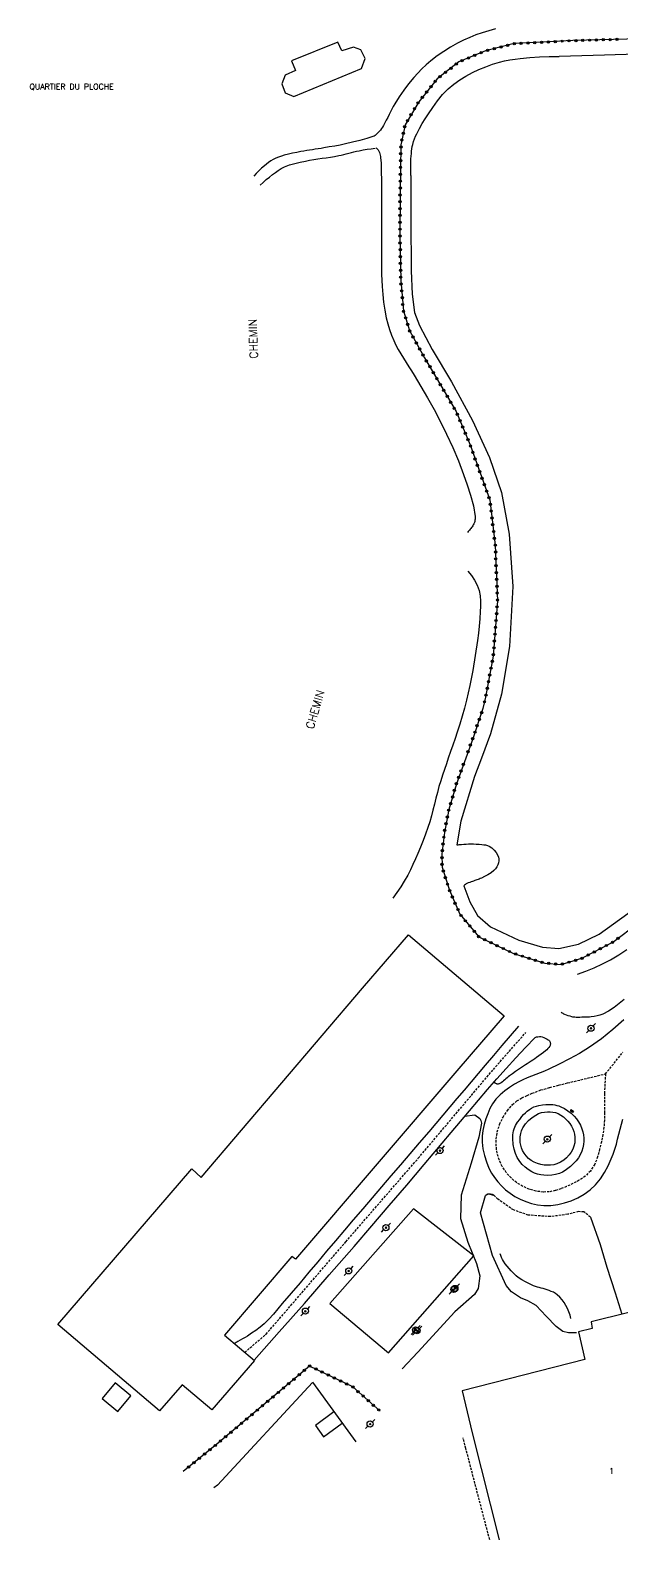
# Model space of a CAD drawing. Header units: millimetres. Extents: x 146000 to 147001, y 141999 to 143000.
# Drawn here: x 146645.9 to 146775.2, y 142000 to 142330.2 of the extents above; entities that cross this region are included whole.
import ezdxf
from ezdxf.enums import TextEntityAlignment as Align

# ---------------------------------------------------------------- set-up
doc = ezdxf.new("R2010")
doc.units = ezdxf.units.MM
doc.linetypes.add('DASHED', pattern=[0.75, 0.5, -0.25])
doc.layers.get('0').update_dxf_attribs({"linetype": 'CONTINUOUS'})
for name, color, linetype in [('W0001', 6, 'DASHED'), ('W0008', 7, 'CONTINUOUS'), ('W0014', 7, 'CONTINUOUS'), ('W0017', 7, 'CONTINUOUS'), ('W0071', 7, 'CONTINUOUS'), ('W0101', 7, 'CONTINUOUS'), ('W0104', 1, 'CONTINUOUS'), ('W0112', 1, 'DASHED'), ('W0300', 7, 'CONTINUOUS'), ('W0323', 7, 'CONTINUOUS'), ('W0333', 7, 'CONTINUOUS'), ('W0401', 7, 'CONTINUOUS'), ('W0473', 7, 'CONTINUOUS'), ('W0510', 5, 'CONTINUOUS'), ('W0515', 5, 'CONTINUOUS'), ('W0983', 7, 'CONTINUOUS'), ('W0989', 7, 'CONTINUOUS'), ('W0991', 7, 'CONTINUOUS')]:
    doc.layers.add(name, color=color, linetype=linetype)
doc.styles.get("Standard").update_dxf_attribs({"font": 'romans.shx', "width": 0.85})

# ---------------------------------------------------------------- blocks, each defined once
blk = doc.blocks.new('T473')
for p, q in [((-0.166667, 0.166667), (0.166667, -0.166667)), ((-0.166667, -0.166667), (0.166667, 0.166667)), ((0.500001, 0.500001), (1.000002, 1.000002)), ((-1.000002, -1.000002), (-0.500001, -0.500001))]:
    blk.add_line(p, q)
blk.add_ellipse((0, 0), major_axis=(0.471405, 0.471405), ratio=1, start_param=5.4977871438, end_param=11.780972451)
blk = doc.blocks.new('T401')
for p, q in [((-0.3, 0.3), (0, 0.3)), ((-0.3, -0.25), (-0.3, 0.3)), ((-0.3, 0.15), (0, 0.15)), ((-0.3, 0), (0, 0)), ((0, 0.3), (0, -0.25)), ((-0.3, -0.15), (0, -0.15)), ((-0.3, -0.25), (-0.3, -0.3)), ((-0.3, -0.3), (0, -0.3)), ((0, -0.3), (0, -0.25))]:
    blk.add_line(p, q)
blk = doc.blocks.new('t323o')
at = {"color": 0, "linetype": 'Continuous'}
for radius in [0.25, 0.15]:
    blk.add_circle((0, 0), radius, dxfattribs=at)

msp = doc.modelspace()

# ---------------------------------------------------------------- linework, layer by layer
at = {"layer": 'W0001'}
for points in [[(146692.79, 142041), (146697.44, 142044.96), (146714.89, 142065.2), (146730.73, 142083.46), (146747.13, 142102.89), (146754.25, 142110.99)], [(146771.65, 142101.91), (146775.45, 142106.67)]]:
    msp.add_lwpolyline(points, dxfattribs=at)
msp.add_lwpolyline([(146771.65, 142101.91), (146771.41, 142097.64), (146771.46, 142093.41), (146771.43, 142091.81), (146771.3, 142090.22), (146771.07, 142088.64), (146770.75, 142087.08), (146770.36, 142085.44), (146769.92, 142083.77), (146769.29, 142082.14), (146768.35, 142080.66), (146767.23, 142079.53), (146765.92, 142078.63), (146764.53, 142077.91), (146763.12, 142077.28), (146761.92, 142076.79), (146760.67, 142076.38), (146759.37, 142076.11), (146758.03, 142076.06), (146756.48, 142076.25), (146754.98, 142076.67), (146753.55, 142077.3), (146752.22, 142078.12), (146751.01, 142079.14), (146749.96, 142080.33), (146749.08, 142081.65), (146748.41, 142083.09), (146748.17, 142083.83), (146747.97, 142084.58), (146747.84, 142085.35), (146747.76, 142086.12), (146747.74, 142086.9), (146747.77, 142087.68), (146747.86, 142088.45), (146748, 142089.22), (146748.51, 142090.87), (146749.25, 142092.43), (146750.21, 142093.87), (146751.33, 142095.18), (146752.3, 142096), (146753.38, 142096.65), (146754.5, 142097.19), (146755.64, 142097.68), (146757.52, 142098.39), (146759.46, 142098.95), (146761.41, 142099.44), (146763.35, 142099.93)], close=True, dxfattribs=at)
at = {"layer": 'W0008'}
for points in [[(146752.66, 142112.36), (146750.83, 142110.23), (146749.01, 142108.1), (146747.19, 142105.96), (146745.36, 142103.83), (146743.82, 142102.01), (146742.27, 142100.19), (146740.73, 142098.37), (146739.18, 142096.55), (146737.64, 142094.73), (146736.1, 142092.91), (146734.55, 142091.09), (146733, 142089.27), (146730.94, 142086.86), (146728.88, 142084.45), (146726.82, 142082.05), (146724.76, 142079.64), (146722.69, 142077.24), (146720.63, 142074.83), (146718.57, 142072.42), (146716.51, 142070.01), (146714.57, 142067.72), (146712.63, 142065.42), (146710.69, 142063.12), (146708.76, 142060.82), (146706.82, 142058.52), (146704.88, 142056.22), (146702.93, 142053.93), (146700.96, 142051.66), (146700.01, 142050.52), (146699.06, 142049.38), (146698.08, 142048.26), (146697.02, 142047.21), (146696.15, 142046.48), (146695.24, 142045.81), (146694.3, 142045.18), (146693.36, 142044.56), (146692.85, 142044.24), (146692.33, 142043.94), (146691.8, 142043.64), (146691.27, 142043.35), (146691.08, 142043.25), (146690.89, 142043.14), (146690.7, 142043.04), (146690.51, 142042.94)], [(146694.82, 142039.29), (146700.33, 142045.49), (146705.82, 142051.7), (146711.28, 142057.94), (146716.73, 142064.19), (146720.56, 142068.64), (146724.38, 142073.11), (146728.19, 142077.59), (146732, 142082.07), (146733.99, 142084.41), (146735.97, 142086.76), (146737.94, 142089.11), (146739.92, 142091.47), (146741.9, 142093.82), (146743.89, 142096.16), (146745.89, 142098.49), (146747.92, 142100.8), (146749.97, 142103.11), (146752.05, 142105.39), (146754.15, 142107.66), (146756.27, 142109.9)]]:
    msp.add_lwpolyline(points, dxfattribs=at)
at = {"layer": 'W0014'}
msp.add_lwpolyline([(146775.68, 142113.73), (146773.26, 142111.62), (146770.75, 142109.61), (146768.14, 142107.74), (146765.99, 142106.4), (146763.76, 142105.18), (146761.5, 142104.04), (146759.23, 142102.93), (146758.3, 142102.51), (146757.37, 142102.12), (146756.42, 142101.75), (146755.47, 142101.39), (146754.53, 142101.01), (146753.59, 142100.61), (146752.67, 142100.16), (146751.78, 142099.66), (146750.68, 142098.96), (146749.61, 142098.21), (146748.6, 142097.36), (146747.7, 142096.39), (146746.98, 142095.39), (146746.39, 142094.32), (146745.9, 142093.2), (146745.49, 142092.05), (146745.14, 142090.82), (146744.87, 142089.56), (146744.72, 142088.27), (146744.71, 142086.98), (146744.86, 142085.51), (146745.17, 142084.06), (146745.61, 142082.65), (146746.17, 142081.28), (146746.72, 142080.22), (146747.36, 142079.22), (146748.09, 142078.27), (146748.9, 142077.4), (146749.82, 142076.55), (146750.81, 142075.79), (146751.86, 142075.12), (146752.96, 142074.54), (146754.2, 142074), (146755.48, 142073.57), (146756.8, 142073.26), (146758.15, 142073.11), (146759.68, 142073.13), (146761.2, 142073.32), (146762.69, 142073.67), (146764.13, 142074.16), (146765.59, 142074.82), (146766.98, 142075.62), (146768.28, 142076.57), (146769.47, 142077.66), (146770.54, 142078.94), (146771.44, 142080.34), (146772.21, 142081.81), (146772.9, 142083.3), (146773.33, 142084.36), (146773.69, 142085.43), (146774.02, 142086.52), (146774.3, 142087.62), (146774.58, 142088.72), (146774.85, 142089.82), (146775.15, 142090.91), (146775.47, 142091.99)], dxfattribs=at)
for points in [[(146761.87, 142094.72), (146762.66, 142094.31), (146763.41, 142093.84), (146764.12, 142093.29), (146764.77, 142092.68), (146765.3, 142092.06), (146765.77, 142091.39), (146766.17, 142090.67), (146766.49, 142089.92), (146766.69, 142089.25), (146766.82, 142088.56), (146766.89, 142087.86), (146766.88, 142087.17), (146766.81, 142086.43), (146766.67, 142085.71), (146766.46, 142085.01), (146766.17, 142084.33), (146765.73, 142083.58), (146765.2, 142082.89), (146764.61, 142082.25), (146763.99, 142081.66), (146763.44, 142081.2), (146762.86, 142080.78), (146762.24, 142080.42), (146761.58, 142080.13), (146760.75, 142079.89), (146759.9, 142079.75), (146759.04, 142079.7), (146758.19, 142079.73), (146757.49, 142079.83), (146756.81, 142079.99), (146756.15, 142080.21), (146755.52, 142080.51), (146754.77, 142080.96), (146754.08, 142081.48), (146753.44, 142082.07), (146752.89, 142082.75), (146752.37, 142083.61), (146751.98, 142084.53), (146751.69, 142085.48), (146751.49, 142086.46), (146751.43, 142086.88), (146751.39, 142087.31), (146751.37, 142087.74), (146751.37, 142088.16), (146751.4, 142088.6), (146751.45, 142089.03), (146751.53, 142089.45), (146751.65, 142089.87), (146751.97, 142090.62), (146752.4, 142091.32), (146752.89, 142091.96), (146753.39, 142092.58), (146753.76, 142093), (146754.14, 142093.41), (146754.55, 142093.79), (146755, 142094.13), (146755.49, 142094.42), (146756.01, 142094.67), (146756.55, 142094.87), (146757.11, 142095.02), (146757.86, 142095.16), (146758.62, 142095.24), (146759.38, 142095.24), (146760.15, 142095.19), (146760.59, 142095.13), (146761.03, 142095.03), (146761.46, 142094.9)], [(146761.29, 142093.22), (146761.9, 142092.9), (146762.46, 142092.49), (146762.98, 142092.04), (146763.45, 142091.54), (146763.85, 142091.03), (146764.21, 142090.48), (146764.51, 142089.9), (146764.73, 142089.29), (146764.88, 142088.69), (146764.97, 142088.08), (146764.98, 142087.46), (146764.92, 142086.84), (146764.75, 142086.12), (146764.49, 142085.43), (146764.15, 142084.77), (146763.72, 142084.17), (146763.15, 142083.55), (146762.51, 142083.02), (146761.8, 142082.57), (146761.03, 142082.22), (146760.36, 142082.03), (146759.66, 142081.93), (146758.96, 142081.92), (146758.27, 142081.98), (146757.52, 142082.1), (146756.79, 142082.31), (146756.08, 142082.6), (146755.42, 142082.98), (146754.85, 142083.43), (146754.34, 142083.96), (146753.9, 142084.54), (146753.54, 142085.17), (146753.29, 142085.72), (146753.11, 142086.29), (146753, 142086.88), (146752.96, 142087.48), (146752.97, 142087.82), (146753, 142088.16), (146753.05, 142088.5), (146753.12, 142088.84), (146753.21, 142089.17), (146753.32, 142089.49), (146753.46, 142089.81), (146753.61, 142090.11), (146754.17, 142090.95), (146754.83, 142091.7), (146755.59, 142092.35), (146756.41, 142092.91), (146757.01, 142093.21), (146757.64, 142093.43), (146758.29, 142093.57), (146758.95, 142093.64), (146759.55, 142093.63), (146760.14, 142093.57), (146760.73, 142093.43)]]:
    msp.add_lwpolyline(points, close=True, dxfattribs=at)
at = {"layer": 'W0017'}
for points in [[(146740.82, 142092.64), (146743.08, 142092.97), (146744.18, 142092.16), (146744.4, 142091.72), (146744.53, 142091.13), (146743.95, 142088.04), (146742.3, 142082.38), (146740.08, 142075.37), (146739.96, 142070.3), (146741.56, 142065.11), (146743.46, 142060.47), (146744.2, 142057.73), (146743.8, 142054.94), (146742.99, 142053.65), (146738.73, 142049.84), (146730.63, 142041.02), (146727.22, 142037.4)], [(146765.32, 142045.3), (146763.59, 142045.25), (146762.3, 142045.58), (146760.83, 142046.65), (146758.67, 142048.9), (146756.48, 142051.23), (146754.66, 142052.24), (146753.08, 142052.96), (146751.12, 142054.21), (146749.95, 142055.64), (146746.97, 142062.17), (146744.3, 142071.55), (146745.39, 142075.33), (146745.88, 142075.65), (146746.37, 142075.63), (146747.14, 142075.41)], [(146768.34, 142070.57), (146770.49, 142064.6), (146771.97, 142059.67), (146773.73, 142054), (146775.19, 142049.34)]]:
    msp.add_lwpolyline(points, dxfattribs=at)
at = {"layer": 'W0071'}
for points in [[(146747.6, 142330.48), (146746.15, 142330.08), (146744.72, 142329.64), (146743.33, 142329.15), (146741.96, 142328.61), (146740.62, 142328.01), (146739.3, 142327.35), (146737.77, 142326.48), (146736.28, 142325.55), (146734.84, 142324.55), (146733.45, 142323.48), (146732.46, 142322.64), (146731.51, 142321.75), (146730.6, 142320.82), (146729.73, 142319.85), (146728.6, 142318.48), (146727.54, 142317.05), (146726.53, 142315.59), (146725.58, 142314.1), (146725.24, 142313.52), (146724.92, 142312.93), (146724.62, 142312.33), (146724.33, 142311.72), (146724.04, 142311.12), (146723.74, 142310.52), (146723.43, 142309.92), (146723.1, 142309.34), (146722.89, 142309), (146722.68, 142308.67), (146722.45, 142308.35), (146722.21, 142308.04), (146721.99, 142307.8), (146721.77, 142307.58), (146721.53, 142307.37), (146721.29, 142307.17), (146721.23, 142307.13), (146721.17, 142307.08), (146721.1, 142307.04), (146721.04, 142307)], [(146721.04, 142307), (146719.49, 142306.54), (146717.93, 142306.1), (146716.37, 142305.7), (146714.79, 142305.32), (146713.63, 142305.07), (146712.46, 142304.85), (146711.28, 142304.65), (146710.11, 142304.44), (146709.48, 142304.34), (146708.85, 142304.24), (146708.22, 142304.15), (146707.59, 142304.06), (146706.96, 142303.96), (146706.33, 142303.87), (146705.7, 142303.76), (146705.07, 142303.65), (146704.15, 142303.47), (146703.23, 142303.29), (146702.32, 142303.09), (146701.41, 142302.84), (146700.8, 142302.64), (146700.19, 142302.43), (146699.59, 142302.19), (146699.01, 142301.9), (146698.5, 142301.6), (146698.01, 142301.26), (146697.54, 142300.9), (146697.09, 142300.53), (146696.47, 142300), (146695.88, 142299.44), (146695.31, 142298.86), (146694.76, 142298.26)], [(146696.18, 142296.28), (146696.82, 142296.9), (146697.48, 142297.5), (146698.17, 142298.08), (146698.88, 142298.63), (146699.49, 142299.08), (146700.11, 142299.52), (146700.76, 142299.92), (146701.45, 142300.27), (146702.57, 142300.71), (146703.72, 142301.04), (146704.88, 142301.31), (146706.05, 142301.57), (146706.95, 142301.76), (146707.86, 142301.91), (146708.77, 142302.05), (146709.68, 142302.18), (146710.6, 142302.3), (146711.51, 142302.44), (146712.42, 142302.58), (146713.33, 142302.75), (146713.88, 142302.88), (146714.44, 142303.01), (146714.99, 142303.15), (146715.55, 142303.3), (146716.1, 142303.45), (146716.65, 142303.59), (146717.21, 142303.72), (146717.77, 142303.84), (146718.65, 142304), (146719.54, 142304.14), (146720.43, 142304.26), (146721.32, 142304.36)], [(146721.54, 142304.45), (146721.76, 142304.23), (146721.95, 142303.99), (146722.11, 142303.73), (146722.25, 142303.46), (146722.35, 142303.18), (146722.42, 142302.89), (146722.47, 142302.6), (146722.5, 142302.31), (146722.61, 142301.17), (146722.64, 142300.03), (146722.64, 142298.88), (146722.65, 142297.74), (146722.68, 142296.15), (146722.69, 142294.57), (146722.69, 142292.98), (146722.69, 142291.39), (146722.69, 142289.8), (146722.69, 142288.21), (146722.69, 142286.62), (146722.7, 142285.04), (146722.7, 142282.31), (146722.69, 142279.58), (146722.71, 142276.85), (146722.84, 142274.12), (146722.98, 142272.39), (146723.15, 142270.67), (146723.4, 142268.95), (146723.73, 142267.25), (146724.05, 142265.98), (146724.42, 142264.74), (146724.86, 142263.51), (146725.36, 142262.31), (146725.84, 142261.31), (146726.36, 142260.34), (146726.91, 142259.39), (146727.48, 142258.45), (146728.07, 142257.52), (146728.65, 142256.59), (146729.23, 142255.66), (146729.79, 142254.71), (146731.25, 142252.23), (146732.72, 142249.75), (146734.16, 142247.25), (146735.51, 142244.71), (146736.91, 142241.84), (146738.25, 142238.93), (146739.49, 142235.98), (146740.62, 142232.98), (146741.4, 142230.75), (146742.15, 142228.49), (146742.76, 142226.18), (146743.13, 142223.83), (146743.15, 142223.55), (146743.15, 142223.27), (146743.12, 142223), (146743.06, 142222.73), (146742.98, 142222.48), (146742.88, 142222.24), (146742.75, 142222.01), (146742.62, 142221.78), (146742.49, 142221.58), (146742.35, 142221.39), (146742.2, 142221.21), (146742.05, 142221.03), (146741.9, 142220.85), (146741.76, 142220.68), (146741.61, 142220.51), (146741.47, 142220.34)], [(146741.54, 142211.89), (146742.34, 142210.94), (146743.03, 142209.91), (146743.59, 142208.81), (146744.02, 142207.64), (146744.26, 142206.49), (146744.32, 142205.33), (146744.3, 142204.17), (146744.26, 142203.02), (146744.19, 142201.44), (146744.06, 142199.86), (146743.89, 142198.28), (146743.68, 142196.71), (146743.19, 142193.42), (146742.63, 142190.14), (146742, 142186.88), (146741.27, 142183.63), (146740.82, 142181.87), (146740.32, 142180.13), (146739.78, 142178.39), (146739.23, 142176.66), (146738.77, 142175.24), (146738.29, 142173.82), (146737.79, 142172.41), (146737.29, 142171)], [(146737.29, 142171), (146736.86, 142169.76), (146736.43, 142168.52), (146736.02, 142167.28), (146735.62, 142166.03), (146735.25, 142164.75), (146734.91, 142163.47), (146734.58, 142162.19), (146734.26, 142160.9), (146733.93, 142159.61), (146733.59, 142158.33), (146733.23, 142157.05), (146732.83, 142155.78), (146732.32, 142154.35), (146731.77, 142152.93), (146731.18, 142151.52), (146730.59, 142150.12), (146730.08, 142148.92), (146729.56, 142147.72), (146729.02, 142146.54), (146728.42, 142145.38), (146727.67, 142144.08), (146726.88, 142142.82), (146726.04, 142141.58), (146725.15, 142140.38)], [(146765.53, 142123.7), (146767.38, 142124.37), (146769.2, 142125.12), (146770.98, 142125.96), (146772.72, 142126.89), (146774.53, 142127.96), (146776.3, 142129.12)], [(146775.73, 142118.19), (146774.64, 142117.29), (146773.52, 142116.41), (146772.33, 142115.61), (146771.05, 142114.94), (146770.44, 142114.73), (146769.81, 142114.58), (146769.17, 142114.48), (146768.54, 142114.39), (146768.12, 142114.35), (146767.7, 142114.33), (146767.27, 142114.32), (146766.85, 142114.31), (146766.44, 142114.29), (146766.03, 142114.27), (146765.62, 142114.26), (146765.2, 142114.27), (146764.97, 142114.29), (146764.74, 142114.31), (146764.51, 142114.35), (146764.29, 142114.4), (146763.9, 142114.5), (146763.51, 142114.62), (146763.14, 142114.76), (146762.76, 142114.91), (146762.56, 142115), (146762.36, 142115.09), (146762.17, 142115.2), (146761.98, 142115.3)], [(146756.27, 142109.9), (146756.56, 142109.99), (146756.87, 142110.05), (146757.19, 142110.07), (146757.5, 142110.06), (146757.83, 142109.99), (146758.16, 142109.89), (146758.46, 142109.75), (146758.76, 142109.6), (146758.93, 142109.5), (146759.09, 142109.39), (146759.25, 142109.26), (146759.38, 142109.11), (146759.46, 142109), (146759.52, 142108.87), (146759.57, 142108.73), (146759.6, 142108.59), (146759.6, 142108.43), (146759.57, 142108.27), (146759.52, 142108.12), (146759.45, 142107.97), (146759.27, 142107.69), (146759.05, 142107.44), (146758.81, 142107.2), (146758.56, 142106.98), (146758.09, 142106.58), (146757.59, 142106.2), (146757.09, 142105.85), (146756.58, 142105.49), (146756.18, 142105.21), (146755.77, 142104.94), (146755.37, 142104.67), (146754.96, 142104.4), (146754.55, 142104.13), (146754.14, 142103.86), (146753.73, 142103.59), (146753.32, 142103.32), (146752.65, 142102.86), (146751.98, 142102.4), (146751.31, 142101.94), (146750.65, 142101.46), (146750.39, 142101.25), (146750.13, 142101.03), (146749.88, 142100.81), (146749.63, 142100.58), (146749.38, 142100.36), (146749.11, 142100.15), (146748.83, 142099.96), (146748.53, 142099.79), (146748.42, 142099.74), (146748.31, 142099.7), (146748.19, 142099.67), (146748.07, 142099.66), (146748.03, 142099.66), (146747.99, 142099.67), (146747.96, 142099.69), (146747.92, 142099.7), (146747.81, 142099.74), (146747.7, 142099.79), (146747.6, 142099.85), (146747.49, 142099.9), (146747.44, 142099.93), (146747.38, 142099.96), (146747.33, 142100), (146747.28, 142100.03)]]:
    msp.add_lwpolyline(points, dxfattribs=at)
at = {"layer": 'W0101'}
msp.add_lwpolyline([(146674.16, 142028.2), (146651.91, 142047.09), (146681.2, 142081.12), (146683.25, 142079.27), (146683.24, 142079.27), (146718.5, 142120.67), (146728.58, 142132.32), (146749.47, 142114.59), (146739.12, 142102.61), (146703.87, 142061.37), (146703.08, 142061.95), (146703.08, 142061.96), (146688.34, 142044.77), (146694.9, 142039.22), (146685.58, 142028.42), (146679.11, 142033.89)], close=True, dxfattribs=at)
msp.add_lwpolyline([(146804.14, 142003.99), (146792.64, 142049.23), (146785.34, 142047.37), (146785.02, 142048.68), (146784.79, 142048.64), (146784.1, 142051.57), (146768.48, 142047.66), (146768.75, 142046.25), (146765.72, 142045.46), (146767.13, 142039.43), (146740.34, 142032.61), (146742.5, 142023.42), (146748.42, 142000)], dxfattribs=at)
at = {"layer": 'W0104'}
for points in [[(146713.12, 142327.55), (146703.02, 142323.51), (146703.87, 142321.35), (146701.61, 142320.39), (146700.88, 142318.43), (146701.63, 142316.46), (146703.51, 142315.69), (146718.3, 142321.85), (146719.08, 142323.98), (146718.15, 142325.92), (146716.58, 142326.51), (146713.99, 142325.65)], [(146667.88, 142031.48), (146664.48, 142034.3), (146661.64, 142030.88), (146665.04, 142028.07)]]:
    msp.add_lwpolyline(points, close=True, dxfattribs=at)
at = {"layer": 'W0112'}
for points in [[(146768.34, 142070.57), (146766.91, 142071.74), (146765.78, 142071.79), (146763.42, 142071.19), (146759.65, 142070.69), (146754.76, 142071.02), (146751.54, 142072.14), (146748.1, 142074.49), (146747.18, 142075.42), (146746.48, 142075.67), (146745.87, 142075.56), (146745.55, 142075.35)], [(146746.33, 142000), (146741.12, 142020), (146740.5, 142022.31)]]:
    msp.add_lwpolyline(points, dxfattribs=at)
at = {"layer": 'W0300'}
msp.add_lwpolyline([(146764.08, 142048.44), (146763.89, 142049.16), (146763.64, 142049.87), (146763.34, 142050.56), (146762.99, 142051.22), (146762.59, 142051.87), (146762.16, 142052.49), (146761.67, 142053.08), (146761.11, 142053.6), (146760.69, 142053.9), (146760.25, 142054.14), (146759.79, 142054.34), (146759.32, 142054.53), (146758.9, 142054.69), (146758.48, 142054.82), (146758.05, 142054.94), (146757.61, 142055.05), (146757.18, 142055.16), (146756.75, 142055.27), (146756.32, 142055.41), (146755.9, 142055.57), (146755.03, 142055.96), (146754.19, 142056.39), (146753.36, 142056.87), (146752.57, 142057.4), (146752.15, 142057.72), (146751.75, 142058.07), (146751.37, 142058.44), (146751, 142058.82), (146750.56, 142059.32), (146750.13, 142059.84), (146749.72, 142060.38), (146749.36, 142060.94), (146749.14, 142061.33), (146748.95, 142061.74), (146748.77, 142062.15), (146748.63, 142062.58)], dxfattribs=at)
at = {"layer": 'W0323'}
for points in [[(146779.31, 142328.33), (146764.51, 142327.91), (146751.66, 142327.25), (146745.42, 142325.66), (146739.57, 142323.24), (146734.88, 142319.54), (146730.81, 142314.54), (146727.83, 142309.51), (146726.92, 142305.15), (146726.74, 142294.3), (146726.72, 142285.3), (146726.88, 142275.42), (146727.46, 142268.79), (146728.84, 142264.48), (146732.11, 142258.53), (146738.98, 142246.81), (146742.05, 142239.52), (146746.36, 142227.46), (146747.55, 142217.56), (146748.04, 142205.38), (146747.12, 142193.29), (146745.43, 142184.28), (146744.87, 142181.83)], [(146744.87, 142181.83), (146742.62, 142175.21), (146741.1, 142171)], [(146741.1, 142171), (146739.05, 142165.36), (146737.41, 142159.71), (146736.43, 142154.73), (146735.88, 142150.02), (146735.91, 142147.12), (146737.54, 142142.07), (146739.83, 142136.87), (146743.93, 142131.88), (146751.54, 142128.27), (146758.36, 142126.12), (146761.98, 142125.86), (146766.51, 142127.19), (146773.26, 142130.73), (146778.83, 142134.94)], [(146722.36, 142028.15), (146716.44, 142033.43), (146706.98, 142038.01), (146686.72, 142020.95), (146679.35, 142014.96)]]:
    msp.add_lwpolyline(points, dxfattribs=at)
at = {"layer": 'W0333'}
msp.add_lwpolyline([(146724.24, 142040.86), (146742.85, 142062.1), (146729.69, 142072.37), (146711.42, 142051.68)], close=True, dxfattribs=at)
for points in [[(146707.61, 142034.39), (146686.84, 142011.95), (146686.01, 142011.36)], [(146717.17, 142021.4), (146707.65, 142034.46)], [(146712.3, 142028), (146708.27, 142024.97), (146710, 142022.53), (146714.09, 142025.48)]]:
    msp.add_lwpolyline(points, dxfattribs=at)
at = {"layer": 'W0510'}
msp.add_lwpolyline([(146739.18, 142151.98), (146739.43, 142152.01), (146739.67, 142152.05), (146739.92, 142152.07), (146740.17, 142152.1), (146740.67, 142152.14), (146741.17, 142152.17), (146741.68, 142152.2), (146742.18, 142152.21), (146742.79, 142152.2), (146743.41, 142152.19), (146744.02, 142152.16), (146744.63, 142152.09), (146745.02, 142152.04), (146745.42, 142151.98), (146745.82, 142151.88), (146746.19, 142151.72), (146746.77, 142151.33), (146747.29, 142150.86), (146747.74, 142150.32), (146748.09, 142149.71), (146748.24, 142149.33), (146748.32, 142148.92), (146748.34, 142148.51), (146748.28, 142148.1), (146748.13, 142147.61), (146747.89, 142147.17), (146747.6, 142146.76), (146747.26, 142146.39), (146746.64, 142145.87), (146745.95, 142145.44), (146745.23, 142145.07), (146744.51, 142144.73), (146744.28, 142144.62), (146744.03, 142144.52), (146743.79, 142144.43), (146743.54, 142144.34), (146743.3, 142144.26), (146743.05, 142144.18), (146742.81, 142144.09), (146742.56, 142144), (146742.26, 142143.9), (146741.96, 142143.8), (146741.66, 142143.69), (146741.36, 142143.55), (146741.18, 142143.45), (146741.01, 142143.33), (146740.84, 142143.21), (146740.68, 142143.07)], dxfattribs=at)
at = {"layer": 'W0515'}
for points in [[(146832.37, 142326.88), (146831.55, 142326.61), (146823.78, 142326.35), (146809.63, 142325.96), (146790.33, 142325.3), (146771.45, 142324.73), (146761.49, 142324.44)], [(146729.08, 142298.42), (146729.06, 142299.63), (146729.08, 142300.83), (146729.13, 142302.03), (146729.22, 142303.23), (146729.26, 142303.73), (146729.32, 142304.23), (146729.39, 142304.73), (146729.5, 142305.22), (146729.68, 142305.82), (146729.89, 142306.4), (146730.12, 142306.98), (146730.39, 142307.54), (146730.96, 142308.66), (146731.59, 142309.76), (146732.25, 142310.83), (146732.95, 142311.88), (146733.93, 142313.32), (146734.93, 142314.74), (146736.02, 142316.11), (146737.24, 142317.37), (146738.47, 142318.41), (146739.78, 142319.33), (146741.15, 142320.16), (146742.56, 142320.92), (146743.99, 142321.61), (146745.46, 142322.21), (146746.96, 142322.74), (146748.48, 142323.19), (146749.6, 142323.47), (146750.73, 142323.68), (146751.87, 142323.84), (146753.01, 142323.98), (146755.12, 142324.19), (146757.24, 142324.34), (146759.37, 142324.42), (146761.49, 142324.44)], [(146729.08, 142298.42), (146729.13, 142288.82), (146729.2, 142277.54), (146729.4, 142272.48), (146729.93, 142268.47), (146730.97, 142265.59), (146733.74, 142260.36), (146738.01, 142253.25), (146742.58, 142244.83), (146746.29, 142236.71), (146748.89, 142229.05), (146750.56, 142219.97), (146751.4, 142208.55), (146750.67, 142195.38), (146748.92, 142185), (146746.51, 142176.26), (146744.52, 142171)], [(146744.52, 142171), (146743, 142166.95), (146740.03, 142157.22), (146739.18, 142151.98)], [(146740.68, 142143.07), (146741.96, 142139.51), (146743.66, 142136.52), (146746.51, 142134.04), (146752.68, 142131.16), (146757.86, 142129.65), (146761.47, 142129.35), (146765.74, 142130.27), (146770.26, 142132.45), (146776.52, 142136.97), (146782.06, 142142.21), (146786.03, 142146.92), (146788.8, 142151.7), (146790.88, 142155.71)]]:
    msp.add_lwpolyline(points, dxfattribs=at)

# ---------------------------------------------------------------- block references
at = {"layer": 'W0323'}
for p, rotation in [((146748.78, 142326.52), 194.3340942304895), ((146750.24, 142326.89), 194.3340942304895), ((146751.69, 142327.25), 182.9170922398243), ((146753.19, 142327.33), 182.9170922398243), ((146754.69, 142327.41), 182.9170922398243), ((146756.19, 142327.48), 182.9170922398243), ((146757.68, 142327.56), 182.9170922398243), ((146759.18, 142327.64), 182.9170922398243), ((146760.68, 142327.71), 182.9170922398243), ((146762.18, 142327.79), 182.9170922398243), ((146763.68, 142327.87), 182.9170922398243), ((146765.17, 142327.93), 181.6494024085031), ((146766.67, 142327.97), 181.6494024085031), ((146768.17, 142328.01), 181.6494024085031), ((146769.67, 142328.06), 181.6494024085031), ((146771.17, 142328.1), 181.6494024085031), ((146772.67, 142328.14), 181.6494024085031), ((146774.17, 142328.19), 181.6494024085031), ((146740.31, 142323.54), 202.4903910464836), ((146741.7, 142324.12), 202.4903910464836), ((146743.08, 142324.69), 202.4903910464836), ((146744.47, 142325.27), 202.4903910464836), ((146745.88, 142325.78), 194.3340942304895), ((146747.33, 142326.15), 194.3340942304895), ((146735.49, 142320.02), 218.279469173673), ((146736.67, 142320.95), 218.279469173673), ((146737.85, 142321.88), 218.279469173673), ((146739.02, 142322.81), 218.279469173673), ((146732.53, 142316.65), 230.7888070307069), ((146733.48, 142317.81), 230.7888070307069), ((146734.42, 142318.98), 230.7888070307069), ((146729.9, 142313.01), 239.3893146985888), ((146730.67, 142314.3), 239.3893146985888), ((146731.58, 142315.49), 230.7888070307069), ((146728.37, 142310.43), 239.3893146985888), ((146729.14, 142311.72), 239.3893146985888), ((146727.44, 142307.62), 258.2767870509315), ((146727.74, 142309.09), 258.2767870509315), ((146726.92, 142304.67), 269.033453210924), ((146727.13, 142306.15), 258.2767870509315), ((146726.84, 142300.17), 269.033453210924), ((146726.87, 142301.67), 269.033453210924), ((146726.89, 142303.17), 269.033453210924), ((146726.79, 142297.17), 269.033453210924), ((146726.82, 142298.67), 269.033453210924), ((146726.74, 142294.17), 269.8790961578238), ((146726.77, 142295.67), 269.033453210924), ((146726.74, 142291.17), 269.8790961578238), ((146726.74, 142292.67), 269.8790961578238), ((146726.73, 142289.67), 269.8790961578238), ((146726.73, 142288.17), 269.8790961578238), ((146726.72, 142285.17), 270.9337724016917), ((146726.73, 142286.67), 269.8790961578238), ((146726.75, 142283.67), 270.9337724016917), ((146726.77, 142282.17), 270.9337724016917), ((146726.8, 142280.67), 270.9337724016917), ((146726.82, 142279.17), 270.9337724016917), ((146726.85, 142277.67), 270.9337724016917), ((146726.87, 142276.17), 270.9337724016917), ((146726.95, 142274.68), 274.9596657937727), ((146727.08, 142273.18), 274.9596657937727), ((146727.21, 142271.69), 274.9596657937727), ((146727.34, 142270.19), 274.9596657937727), ((146727.49, 142268.7), 287.7147884041282), ((146727.94, 142267.28), 287.7147884041282), ((146728.4, 142265.85), 287.7147884041282), ((146728.87, 142264.42), 298.8063591708731), ((146729.59, 142263.11), 298.8063591708731), ((146730.31, 142261.79), 298.8063591708731), ((146731.04, 142260.48), 298.8063591708731), ((146731.76, 142259.16), 298.8063591708731), ((146732.5, 142257.86), 300.3921779561273), ((146733.26, 142256.57), 300.3921779561273), ((146734.02, 142255.27), 300.3921779561273), ((146734.78, 142253.98), 300.3921779561273), ((146735.54, 142252.69), 300.3921779561273), ((146736.29, 142251.39), 300.3921779561273), ((146737.05, 142250.1), 300.3921779561273), ((146737.81, 142248.8), 300.3921779561273), ((146738.57, 142247.51), 300.3921779561273), ((146739.25, 142246.18), 292.8048439696272), ((146739.83, 142244.79), 292.8048439696272), ((146740.41, 142243.41), 292.8048439696272), ((146740.99, 142242.03), 292.8048439696272), ((146741.57, 142240.64), 292.8048439696272), ((146742.14, 142239.26), 289.6929524952554), ((146742.65, 142237.84), 289.6929524952554), ((146743.15, 142236.43), 289.6929524952554), ((146743.66, 142235.02), 289.6929524952554), ((146744.16, 142233.61), 289.6929524952554), ((146744.67, 142232.19), 289.6929524952554), ((146745.17, 142230.78), 289.6929524952554), ((146745.68, 142229.37), 289.6929524952554), ((146746.18, 142227.96), 289.6929524952554), ((146746.48, 142226.5), 276.8407201193489), ((146746.66, 142225.01), 276.8407201193489), ((146746.84, 142223.52), 276.8407201193489), ((146747.01, 142222.03), 276.8407201193489), ((146747.19, 142220.54), 276.8407201193489), ((146747.37, 142219.05), 276.8407201193489), ((146747.55, 142217.56), 272.3168995719126), ((146747.61, 142216.06), 272.3168995719126), ((146747.67, 142214.56), 272.3168995719126), ((146747.73, 142213.06), 272.3168995719126), ((146747.79, 142211.56), 272.3168995719126), ((146747.85, 142210.07), 272.3168995719126), ((146747.91, 142208.57), 272.3168995719126), ((146747.97, 142207.07), 272.3168995719126), ((146748.04, 142205.57), 272.3168995719126), ((146747.72, 142201.08), 265.6386270197129), ((146747.83, 142202.58), 265.6386270197129), ((146747.94, 142204.07), 265.6386270197129), ((146747.49, 142198.09), 265.6386270197129), ((146747.6, 142199.59), 265.6386270197129), ((146747.26, 142195.1), 265.6386270197129), ((146747.37, 142196.59), 265.6386270197129), ((146746.9, 142192.12), 259.3742003219725), ((146747.15, 142193.6), 265.6386270197129), ((146746.07, 142187.7), 259.3742003219725), ((146746.35, 142189.18), 259.3742003219725), ((146746.63, 142190.65), 259.3742003219725), ((146745.52, 142184.75), 259.3742003219725), ((146745.8, 142186.23), 259.3742003219725), ((146745.2, 142183.29), 257.1180222096542), ((146743.59, 142178.07), 251.2280210673586), ((146744.08, 142179.49), 251.2280210673586), ((146744.56, 142180.91), 251.2280210673586), ((146742.63, 142175.23), 251.2280210673586), ((146743.11, 142176.65), 251.2280210673586), ((146741.61, 142172.41), 250.0809110821519), ((146742.12, 142173.82), 250.0809110821519), ((146740.07, 142168.18), 250.0809110821326), ((146740.59, 142169.59), 250.0809110821326), ((146739.05, 142165.36), 253.8325181753509), ((146739.56, 142166.77), 250.0809110821326), ((146738.22, 142162.48), 253.8325181753509), ((146738.63, 142163.92), 253.8325181753509), ((146737.1, 142158.12), 258.8406590549941), ((146737.39, 142159.59), 258.8406590549941), ((146737.8, 142161.04), 253.8325181753509), ((146736.52, 142155.18), 258.8406590549941), ((146736.81, 142156.65), 258.8406590549941), ((146736.13, 142152.21), 263.2584176455048), ((146736.31, 142153.69), 263.2584176455048), ((146735.89, 142149.22), 270.7312275766291), ((146735.96, 142150.72), 263.2584176455048), ((146735.9, 142147.72), 270.7312275766291), ((146736.19, 142146.26), 287.84457303774), ((146736.65, 142144.84), 287.84457303774), ((146737.11, 142143.41), 287.84457303774), ((146737.58, 142141.98), 293.7749873613718), ((146738.18, 142140.61), 293.7749873613718), ((146738.78, 142139.24), 293.7749873613718), ((146739.39, 142137.87), 293.7749873613718), ((146740.09, 142136.55), 309.4111943267254), ((146741.04, 142135.39), 309.4111943267254), ((146741.99, 142134.23), 309.4111943267254), ((146742.95, 142133.07), 309.4111943267254), ((146743.9, 142131.92), 309.4111943267254), ((146774.38, 142131.58), 37.07671108907912), ((146745.24, 142131.26), 334.6021037438477), ((146746.6, 142130.61), 334.6021037438477), ((146747.95, 142129.97), 334.6021037438477), ((146749.31, 142129.33), 334.6021037438477), ((146750.66, 142128.68), 334.6021037438477), ((146769.19, 142128.6), 27.66151943885537), ((146770.52, 142129.29), 27.66151943885537), ((146771.85, 142129.99), 27.66151943885537), ((146773.18, 142130.68), 27.66151943885537), ((146752.04, 142128.11), 342.5536855277302), ((146753.48, 142127.66), 342.5536855277302), ((146754.91, 142127.21), 342.5536855277302), ((146756.34, 142126.76), 342.5536855277302), ((146757.77, 142126.31), 342.5536855277302), ((146759.24, 142126.06), 355.7513656266205), ((146760.73, 142125.95), 355.7513656266205), ((146762.22, 142125.93), 16.43064498253343), ((146763.66, 142126.35), 16.43064498253343), ((146765.1, 142126.77), 16.43064498253343), ((146766.53, 142127.2), 27.66151943885537), ((146767.86, 142127.9), 27.66151943885537), ((146704.7, 142036.09), 220.1077883945605), ((146705.84, 142037.06), 220.1077883945605), ((146706.99, 142038), 154.1395894500847), ((146708.34, 142037.35), 154.1395894500847), ((146709.69, 142036.7), 154.1395894500847), ((146711.04, 142036.04), 154.1395894500847), ((146701.26, 142033.19), 220.1077883945605), ((146702.4, 142034.16), 220.1077883945605), ((146703.55, 142035.12), 220.1077883945605), ((146712.39, 142035.39), 154.1395894500847), ((146713.74, 142034.73), 154.1395894500847), ((146715.09, 142034.08), 154.1395894500847), ((146716.44, 142033.42), 138.2939283288016), ((146717.56, 142032.42), 138.2939283288016), ((146696.67, 142029.32), 220.1077883945605), ((146697.81, 142030.29), 220.1077883945605), ((146698.96, 142031.26), 220.1077883945605), ((146700.11, 142032.22), 220.1077883945605), ((146718.68, 142031.43), 138.2939283288016), ((146719.8, 142030.43), 138.2939283288016), ((146720.92, 142029.43), 138.2939283288016), ((146693.23, 142026.43), 220.1077883945605), ((146694.37, 142027.39), 220.1077883945605), ((146695.52, 142028.36), 220.1077883945605), ((146722.04, 142028.43), 138.2939283288016), ((146688.64, 142022.56), 220.1077883945605), ((146689.78, 142023.53), 220.1077883945605), ((146690.93, 142024.49), 220.1077883945605), ((146692.08, 142025.46), 220.1077883945605), ((146685.17, 142019.69), 219.104390768389), ((146686.34, 142020.63), 219.104390768389), ((146687.49, 142021.59), 220.1077883945605), ((146680.52, 142015.9), 219.104390768389), ((146681.68, 142016.85), 219.104390768389), ((146682.84, 142017.8), 219.104390768389), ((146684.01, 142018.74), 219.104390768389)]:
    msp.add_blockref('t323o', p, dxfattribs=dict(at, rotation=rotation))
at = {"layer": 'W0401', "rotation": 230.6622811218313}
msp.add_blockref('T401', (146764.22, 142093.69), dxfattribs=at)
at = {"layer": 'W0473'}
for p in [(146768.47, 142111.9), (146735.49, 142085.15), (146758.93, 142087.64), (146723.65, 142068.27), (146715.52, 142058.83), (146738.73, 142054.99), (146738.51, 142054.76), (146706.05, 142050.02), (146730.15, 142045.9), (146730.48, 142045.74), (146720.2, 142025.33)]:
    msp.add_blockref('T473', p, dxfattribs=at)

# ---------------------------------------------------------------- texts
at = {"layer": 'W0983'}
msp.add_text('QUARTIER DU PLOCHE  ', height=1.25, dxfattribs=at).set_placement((146655.81, 142317.85), align=Align.MIDDLE_CENTER)
at = {"layer": 'W0989'}
for rotation, p in [(91.782, (146695.65, 142258.37)), (73.7507, (146707.79, 142177.19))]:
    msp.add_text('CHEMIN', height=1.75, rotation=rotation, dxfattribs=at).set_placement(p)
at = {"layer": 'W0991'}
msp.add_text('1', height=1.25, dxfattribs=at).set_placement((146772.96, 142015.08), align=Align.MIDDLE_CENTER)

doc.saveas('drawing.dxf')
